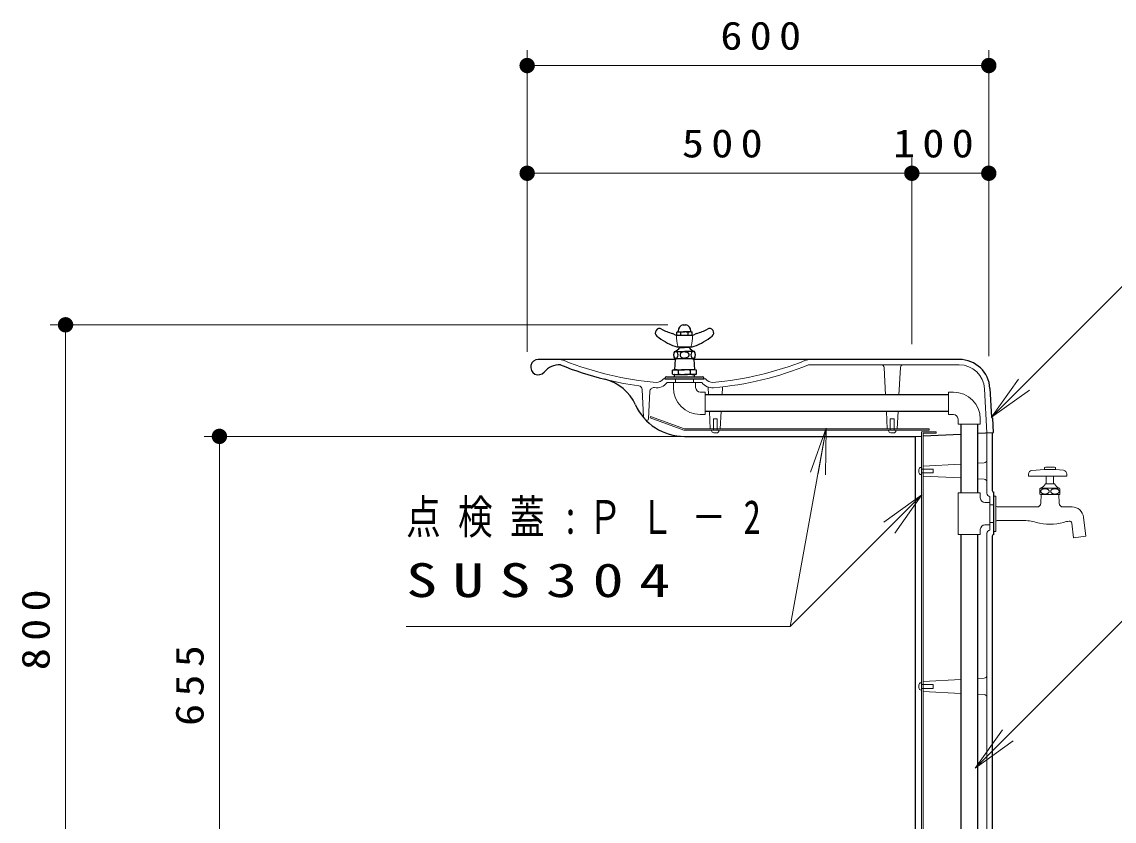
# Model space of a CAD drawing. Units: millimetres on the paper, scale 1:20. Extents: x -365 to 12, y -89 to 257.
# Drawn here: x -141.9 to -70.9, y 108.3 to 160.3 of the extents above; entities that cross this region are included whole.
import ezdxf

# ---------------------------------------------------------------- set-up
doc = ezdxf.new("R2010")
doc.units = ezdxf.units.MM
doc.linetypes.add('USER1', pattern=[4.5, 2.5, -2])
doc.layers.add('LY_1', color=7, linetype='Continuous', lineweight=25)
doc.styles.add('ＭＳ ゴシック', font='')
doc.styles.get('ＭＳ ゴシック').set_extended_font_data('MS Gothic')

# ---------------------------------------------------------------- blocks, each defined once
blk = doc.blocks.new('filled_dot')
at = {"color": 0, "linetype": 'Continuous', "lineweight": -2, "const_width": 1.25}
blk.add_lwpolyline([(-0.625, 0, 1), (0.625, 0, 1)], format="xyb", close=True, dxfattribs=at)

msp = doc.modelspace()

# ---------------------------------------------------------------- linework, layer by layer
at = {"layer": 'LY_1', "lineweight": 13}
for p, q in [((-109.045, 138.824), (-109.045, 158.424)), ((-79.045, 138.531), (-79.045, 158.424)), ((-109.045, 157.424), (-79.045, 157.424)), ((-84.045, 139.324), (-84.045, 151.424)), ((-109.045, 150.424), (-84.045, 150.424)), ((-84.045, 150.424), (-79.045, 150.424)), ((-99.908, 140.575), (-140.045, 140.575)), ((-139.045, 100.574), (-139.045, 140.575)), ((-80.967, 137.974), (-90.752, 137.974)), ((-85.854, 137.809), (-85.76, 136.004)), ((-84.787, 137.809), (-84.881, 136.004)), ((-97.445, 137.074), (-100.195, 137.074)), ((-99.395, 137.074), (-99.395, 136.824)), ((-98.245, 137.074), (-98.245, 136.824)), ((-78.872, 134.569), (-77.104, 137.044)), ((-101.481, 134.583), (-101.575, 136.37)), ((-97.69, 136.824), (-99.95, 136.824)), ((-97.287, 136.526), (-97.26, 136.017)), ((-96.353, 136.54), (-96.381, 136.004)), ((-79.319, 136.411), (-79.17, 133.56)), ((-78.872, 134.569), (-76.751, 136.69)), ((-76.397, 136.337), (-78.872, 134.569)), ((-101.071, 136.257), (-101.166, 134.457)), ((-97.203, 134.932), (-97.145, 133.824)), ((-96.437, 134.932), (-96.495, 133.824)), ((-85.703, 134.932), (-85.645, 133.824)), ((-84.937, 134.932), (-84.995, 133.824)), ((-101.02, 134.625), (-101.055, 134.531)), ((-101.055, 134.531), (-98.871, 133.736)), ((-101.02, 134.625), (-98.82, 133.824)), ((-82.92, 133.824), (-98.82, 133.824)), ((-82.92, 133.724), (-98.803, 133.724)), ((-97.058, 133.704), (-97.058, 133.724)), ((-96.908, 133.554), (-96.733, 133.554)), ((-96.583, 133.704), (-96.583, 133.724)), ((-89.606, 133.863), (-91.945, 120.962)), ((-90.633, 131), (-89.606, 133.863)), ((-89.606, 133.863), (-90.141, 130.911)), ((-89.606, 133.863), (-89.649, 130.822)), ((-85.558, 133.704), (-85.558, 133.724)), ((-85.408, 133.554), (-85.233, 133.554)), ((-85.083, 133.704), (-85.083, 133.724)), ((-82.47, 133.624), (-83.42, 133.624)), ((-83.42, 133.624), (-83.42, 101.224)), ((-83.32, 133.524), (-83.32, 101.224)), ((-82.47, 133.524), (-83.32, 133.524)), ((-82.92, 133.824), (-82.92, 133.724)), ((-82.47, 133.624), (-82.47, 133.524)), ((-79.17, 133.56), (-79.17, 129.624)), ((-84.795, 133.324), (-130.045, 133.324)), ((-129.045, 100.574), (-129.045, 133.324)), ((-80.863, 131.528), (-83.32, 131.399)), ((-79.336, 131.608), (-79.778, 131.585)), ((-83.59, 131.162), (-83.59, 130.987)), ((-83.44, 131.312), (-83.42, 131.312)), ((-83.44, 130.837), (-83.42, 130.837)), ((-80.863, 130.621), (-83.32, 130.749)), ((-76.47, 130.867), (-76.47, 130.749)), ((-73.97, 130.749), (-76.47, 130.749)), ((-75.42, 131.174), (-76.238, 131.116)), ((-75.37, 131.324), (-75.42, 131.296)), ((-75.42, 131.296), (-75.42, 131.174)), ((-74.72, 131.174), (-75.42, 131.174)), ((-74.77, 131.324), (-75.37, 131.324)), ((-75.308, 130.749), (-75.308, 130.249)), ((-74.833, 130.749), (-74.833, 130.249)), ((-74.77, 131.324), (-74.72, 131.296)), ((-74.72, 131.296), (-74.72, 131.174)), ((-74.72, 131.175), (-74.195, 131.122)), ((-73.97, 130.873), (-73.97, 130.749)), ((-79.336, 130.541), (-79.778, 130.564)), ((-75.72, 129.924), (-75.695, 129.949)), ((-75.72, 129.924), (-75.72, 129.574)), ((-74.445, 129.949), (-75.695, 129.949)), ((-74.77, 130.249), (-75.37, 130.249)), ((-74.445, 129.949), (-74.42, 129.924)), ((-74.42, 129.924), (-74.42, 129.574)), ((-85.864, 127.75), (-83.389, 129.518)), ((-83.389, 129.518), (-85.51, 127.397)), ((-83.389, 129.518), (-85.157, 127.043)), ((-78.97, 127.224), (-78.97, 129.424)), ((-78.72, 129.449), (-78.72, 127.149)), ((-78.595, 129.449), (-78.72, 129.449)), ((-78.595, 129.449), (-78.595, 127.149)), ((-75.695, 129.549), (-75.72, 129.574)), ((-74.445, 129.549), (-75.695, 129.549)), ((-75.67, 128.978), (-75.651, 129.549)), ((-74.47, 128.978), (-74.49, 129.549)), ((-74.42, 129.574), (-74.445, 129.549)), ((-78.72, 128.874), (-78.97, 128.874)), ((-75.92, 128.737), (-78.495, 128.737)), ((-73.635, 128.737), (-74.22, 128.737)), ((-76.856, 127.862), (-78.495, 127.862)), ((-72.737, 126.832), (-72.89, 128.078)), ((-78.72, 127.724), (-78.97, 127.724)), ((-78.595, 127.149), (-78.72, 127.149)), ((-73.531, 126.734), (-73.648, 127.688)), ((-79.17, 127.024), (-79.17, 100.974)), ((-72.737, 126.832), (-73.531, 126.734)), ((-83.59, 117.162), (-83.59, 116.987)), ((-83.44, 117.312), (-83.42, 117.312)), ((-80.863, 117.528), (-83.32, 117.399)), ((-79.336, 117.608), (-79.778, 117.585)), ((-83.44, 116.837), (-83.42, 116.837)), ((-80.863, 116.621), (-83.32, 116.749)), ((-79.336, 116.541), (-79.778, 116.564))]:
    msp.add_line(p, q, dxfattribs=at)
at = {"layer": 'LY_1'}
for p, q in [((-98.908, 140.575), (-98.733, 140.575)), ((-99.345, 139.909), (-98.295, 139.909)), ((-99.245, 140.109), (-99.311, 140.092)), ((-99.311, 139.909), (-99.311, 140.092)), ((-99.245, 140.109), (-98.82, 140.109)), ((-99.245, 140.109), (-99.238, 140.109)), ((-99.238, 140.109), (-99.238, 140.167)), ((-99.066, 139.909), (-99.066, 140.092)), ((-98.395, 140.109), (-98.82, 140.109)), ((-98.575, 139.909), (-98.575, 140.092)), ((-98.403, 140.109), (-98.403, 140.167)), ((-98.395, 140.109), (-98.403, 140.109)), ((-98.395, 140.109), (-98.33, 140.092)), ((-98.33, 139.909), (-98.33, 140.092)), ((-99.47, 138.843), (-98.82, 138.843)), ((-99.195, 139.134), (-98.446, 139.134)), ((-99.12, 139.093), (-98.82, 139.093)), ((-99.058, 139.093), (-99.058, 139.134)), ((-98.52, 139.093), (-98.82, 139.093)), ((-98.17, 138.843), (-98.82, 138.843)), ((-98.583, 139.093), (-98.583, 139.134)), ((-107.77, 138.324), (-108.32, 138.324)), ((-99.353, 138.324), (-108.32, 138.324)), ((-99.47, 138.393), (-98.17, 138.393)), ((-99.42, 138.349), (-99.47, 137.649)), ((-99.42, 138.349), (-99.42, 138.393)), ((-80.967, 138.324), (-98.288, 138.324)), ((-98.22, 138.349), (-98.22, 138.393)), ((-98.22, 138.349), (-98.17, 137.649)), ((-100.07, 137.074), (-100.07, 137.124)), ((-100.07, 137.074), (-97.57, 137.074)), ((-99.995, 137.199), (-97.645, 137.199)), ((-99.6, 137.621), (-99.495, 137.649)), ((-99.6, 137.377), (-99.6, 137.621)), ((-99.6, 137.377), (-99.495, 137.349)), ((-99.495, 137.649), (-98.82, 137.649)), ((-99.47, 137.649), (-99.495, 137.649)), ((-99.495, 137.349), (-98.82, 137.349)), ((-99.47, 137.349), (-99.495, 137.349)), ((-99.47, 137.199), (-99.47, 137.349)), ((-99.21, 137.377), (-99.21, 137.621)), ((-98.145, 137.649), (-98.82, 137.649)), ((-98.145, 137.349), (-98.82, 137.349)), ((-98.431, 137.377), (-98.431, 137.621)), ((-98.17, 137.199), (-98.17, 137.349)), ((-98.041, 137.621), (-98.145, 137.649)), ((-98.041, 137.377), (-98.145, 137.349)), ((-98.041, 137.377), (-98.041, 137.621)), ((-97.57, 137.074), (-97.57, 137.124)), ((-78.97, 136.429), (-78.872, 134.569)), ((-78.872, 134.569), (-78.793, 134.498)), ((-78.745, 133.582), (-78.793, 134.498)), ((-83.32, 133.35), (-80.863, 133.474)), ((-79.778, 133.53), (-78.745, 133.582)), ((-78.82, 133.578), (-78.82, 129.799)), ((-98.82, 133.324), (-83.82, 133.324)), ((-83.82, 133.324), (-83.42, 133.345)), ((-83.82, 133.324), (-83.82, 90.899)), ((-78.72, 126.949), (-78.72, 129.699)), ((-78.82, 126.849), (-78.82, 90.824))]:
    msp.add_line(p, q, dxfattribs=at)
at = {"layer": 'LY_1', "color": 4, "lineweight": 13}
for p, q in [((-98.095, 136.824), (-99.545, 136.824)), ((-99.545, 136.824), (-99.545, 136.499)), ((-98.095, 136.824), (-98.095, 136.499)), ((-97.47, 136.199), (-97.795, 136.199)), ((-97.47, 136.199), (-97.47, 134.749)), ((-81.67, 136.199), (-81.345, 136.199)), ((-81.67, 134.749), (-81.67, 136.199)), ((-97.47, 134.749), (-97.795, 134.749)), ((-81.67, 134.749), (-81.345, 134.749)), ((-81.045, 134.124), (-81.045, 134.449)), ((-79.595, 134.124), (-79.595, 134.449)), ((-81.045, 134.124), (-79.595, 134.124)), ((-79.595, 129.649), (-81.045, 129.649)), ((-81.045, 129.649), (-81.045, 126.949)), ((-79.595, 129.649), (-79.595, 129.324)), ((-78.97, 129.024), (-79.295, 129.024)), ((-78.97, 129.024), (-78.97, 127.574)), ((-79.595, 126.949), (-79.595, 127.274)), ((-78.97, 127.574), (-79.295, 127.574)), ((-79.595, 126.949), (-81.045, 126.949))]:
    msp.add_line(p, q, dxfattribs=at)
at = {"layer": 'LY_1', "color": 4}
for p, q in [((-81.67, 136.017), (-97.47, 136.017)), ((-81.67, 134.932), (-97.47, 134.932)), ((-80.863, 134.124), (-80.863, 129.649)), ((-79.778, 134.124), (-79.778, 129.649)), ((-80.863, 126.949), (-80.863, 81.899)), ((-79.778, 126.949), (-79.778, 81.899))]:
    msp.add_line(p, q, dxfattribs=at)
at = {"layer": 'LY_1', "linetype": 'USER1', "lineweight": 13}
for p, q in [((-96.945, 133.724), (-96.945, 134.474)), ((-96.945, 134.474), (-96.695, 134.474)), ((-96.695, 133.724), (-96.695, 134.474)), ((-85.445, 133.724), (-85.445, 134.474)), ((-85.445, 134.474), (-85.195, 134.474)), ((-85.195, 133.724), (-85.195, 134.474)), ((-83.42, 131.199), (-82.67, 131.199)), ((-83.42, 130.949), (-82.67, 130.949)), ((-82.67, 131.199), (-82.67, 130.949)), ((-83.42, 117.199), (-82.67, 117.199)), ((-82.67, 117.199), (-82.67, 116.949)), ((-83.42, 116.949), (-82.67, 116.949))]:
    msp.add_line(p, q, dxfattribs=at)
at = {"layer": 'LY_1', "color": 2, "lineweight": 13}
for p, q in [((-79.93, 111.768), (-78.162, 114.243)), ((-79.93, 111.768), (-77.808, 113.89)), ((-77.455, 113.536), (-79.93, 111.768))]:
    msp.add_line(p, q, dxfattribs=at)
at = {"layer": 'LY_1', "lineweight": 13}
for points in [[(-78.872, 134.569), (-63.909, 149.532), (-18.799, 149.532)], [(-83.389, 129.518), (-91.945, 120.962), (-116.913, 120.962)]]:
    msp.add_lwpolyline(points, dxfattribs=at)
at = {"layer": 'LY_1'}
for points in [[(-98.82, 138.83), (-98.858, 138.828), (-98.896, 138.823), (-98.932, 138.814), (-98.966, 138.802), (-98.998, 138.786), (-99.027, 138.768), (-99.052, 138.747), (-99.073, 138.724), (-99.09, 138.699), (-99.102, 138.673), (-99.11, 138.646), (-99.112, 138.618), (-99.11, 138.591), (-99.102, 138.563), (-99.09, 138.537), (-99.073, 138.512), (-99.052, 138.489), (-99.027, 138.468), (-98.998, 138.45), (-98.966, 138.435), (-98.932, 138.422), (-98.896, 138.413), (-98.858, 138.408), (-98.82, 138.406)], [(-98.82, 138.83), (-98.782, 138.828), (-98.745, 138.823), (-98.709, 138.814), (-98.674, 138.802), (-98.643, 138.786), (-98.614, 138.768), (-98.589, 138.747), (-98.568, 138.724), (-98.551, 138.699), (-98.538, 138.673), (-98.531, 138.646), (-98.529, 138.618), (-98.531, 138.591), (-98.538, 138.563), (-98.551, 138.537), (-98.568, 138.512), (-98.589, 138.489), (-98.614, 138.468), (-98.643, 138.45), (-98.674, 138.435), (-98.709, 138.422), (-98.745, 138.413), (-98.782, 138.408), (-98.82, 138.406)]]:
    msp.add_lwpolyline(points, dxfattribs=at)
at = {"layer": 'LY_1', "lineweight": 13}
for points in [[(-75.12, 129.749), (-75.121, 129.765), (-75.124, 129.78), (-75.13, 129.795), (-75.137, 129.809), (-75.146, 129.823), (-75.157, 129.837), (-75.17, 129.85), (-75.185, 129.862), (-75.201, 129.873), (-75.219, 129.883), (-75.238, 129.893), (-75.258, 129.901), (-75.279, 129.908), (-75.301, 129.914), (-75.324, 129.918), (-75.348, 129.922), (-75.371, 129.924), (-75.395, 129.924), (-75.419, 129.924), (-75.443, 129.922), (-75.466, 129.918), (-75.489, 129.914), (-75.512, 129.908), (-75.533, 129.901), (-75.553, 129.893), (-75.572, 129.883), (-75.59, 129.873), (-75.606, 129.862), (-75.621, 129.85), (-75.633, 129.837), (-75.645, 129.823), (-75.654, 129.809), (-75.661, 129.795), (-75.666, 129.78), (-75.669, 129.765), (-75.67, 129.749), (-75.669, 129.734), (-75.666, 129.719), (-75.661, 129.704), (-75.654, 129.69), (-75.645, 129.675), (-75.633, 129.662), (-75.621, 129.649), (-75.606, 129.637), (-75.59, 129.626), (-75.572, 129.615), (-75.553, 129.606), (-75.533, 129.598), (-75.512, 129.591), (-75.489, 129.585), (-75.466, 129.58), (-75.443, 129.577), (-75.419, 129.575), (-75.395, 129.574), (-75.371, 129.575), (-75.348, 129.577), (-75.324, 129.58), (-75.301, 129.585), (-75.279, 129.591), (-75.258, 129.598), (-75.238, 129.606), (-75.219, 129.615), (-75.201, 129.626), (-75.185, 129.637), (-75.17, 129.649), (-75.157, 129.662), (-75.146, 129.675), (-75.137, 129.69), (-75.13, 129.704), (-75.124, 129.719), (-75.121, 129.734)], [(-75.02, 129.749), (-75.019, 129.734), (-75.016, 129.719), (-75.011, 129.704), (-75.004, 129.69), (-74.995, 129.675), (-74.983, 129.662), (-74.971, 129.649), (-74.956, 129.637), (-74.94, 129.626), (-74.922, 129.615), (-74.903, 129.606), (-74.883, 129.598), (-74.862, 129.591), (-74.839, 129.585), (-74.816, 129.58), (-74.793, 129.577), (-74.769, 129.575), (-74.745, 129.574), (-74.721, 129.575), (-74.698, 129.577), (-74.674, 129.58), (-74.651, 129.585), (-74.629, 129.591), (-74.608, 129.598), (-74.588, 129.606), (-74.569, 129.615), (-74.551, 129.626), (-74.535, 129.637), (-74.52, 129.649), (-74.507, 129.662), (-74.496, 129.675), (-74.487, 129.69), (-74.48, 129.704), (-74.474, 129.719), (-74.471, 129.734), (-74.47, 129.749), (-74.471, 129.765), (-74.474, 129.78), (-74.48, 129.795), (-74.487, 129.809), (-74.496, 129.823), (-74.507, 129.837), (-74.52, 129.85), (-74.535, 129.862), (-74.551, 129.873), (-74.569, 129.883), (-74.588, 129.893), (-74.608, 129.901), (-74.629, 129.908), (-74.651, 129.914), (-74.674, 129.918), (-74.698, 129.922), (-74.721, 129.924), (-74.745, 129.924), (-74.769, 129.924), (-74.793, 129.922), (-74.816, 129.918), (-74.839, 129.914), (-74.862, 129.908), (-74.883, 129.901), (-74.903, 129.893), (-74.922, 129.883), (-74.94, 129.873), (-74.956, 129.862), (-74.971, 129.85), (-74.983, 129.837), (-74.995, 129.823), (-75.004, 129.809), (-75.011, 129.795), (-75.016, 129.78), (-75.019, 129.765)]]:
    msp.add_lwpolyline(points, close=True, dxfattribs=at)
at = {"layer": 'LY_1', "color": 2, "lineweight": 13}
msp.add_lwpolyline([(-79.93, 111.768), (-63.944, 127.754), (-21.772, 127.754)], dxfattribs=at)
at = {"layer": 'LY_1'}
for centre, radius, start, end in [((-98.82, 140.167), 0.417, 102.09779, 180), ((-98.82, 140.167), 0.417, 0, 77.90221), ((-100.445, 140.059), 0.275, 60.98572, 230.5887), ((-98.08, 142.937), 4, 230.5887, 249.94673), ((-98.857, 142.923), 3, 240.98572, 255.58543), ((-99.666, 139.776), 0.25, 50.12203, 75.58543), ((-99.345, 140.159), 0.25, 230.12203, 270), ((-99.188, 139.673), 0.436, 73.65711, 106.34289), ((-98.82, 138.392), 1.718, 90, 98.21321), ((-98.82, 138.392), 1.718, 81.78679, 90), ((-98.452, 139.673), 0.436, 73.65711, 106.34289), ((-98.295, 140.159), 0.25, 270, 309.87797), ((-99.56, 142.937), 4, 290.05327, 309.4113), ((-97.975, 139.776), 0.25, 104.41457, 129.87797), ((-98.784, 142.923), 3, 284.41457, 299.01428), ((-97.195, 140.059), 0.275, 309.4113, 119.01428), ((-99.195, 139.884), 0.75, 249.94673, 270), ((-98.446, 139.884), 0.75, 270, 290.05327), ((-99.097, 138.618), 0.436, 148.95178, 211.04822), ((-99.229, 138.618), 0.3, 149.43181, 210.56819), ((-99.383, 138.709), 0.121, 30.56819, 149.43181), ((-99.383, 138.527), 0.121, 210.56819, 329.43181), ((-99.683, 139.51), 0.7, 287.64555, 323.42981), ((-99.537, 138.618), 0.3, 329.43181, 30.56819), ((-97.958, 139.51), 0.7, 216.57019, 252.35445), ((-98.103, 138.618), 0.3, 149.43181, 210.56819), ((-98.257, 138.709), 0.121, 30.56819, 149.43181), ((-98.257, 138.527), 0.121, 210.56819, 329.43181), ((-98.544, 138.618), 0.436, 328.95178, 31.04822), ((-98.411, 138.618), 0.3, 329.43181, 30.56819), ((-108.32, 137.824), 0.5, 89.99998, 320.53792), ((-106.94, 136.684), 1.29, 87.59698, 140.47861), ((-98.82, 157.833), 21.435, 247.88751, 255.99735), ((-80.967, 136.324), 2, 3, 90), ((-104.733, 134.124), 3, 24.54853, 75.99735), ((-99.995, 137.124), 0.075, 90, 180), ((-99.405, 136.957), 0.693, 73.65711, 106.34289), ((-99.405, 138.042), 0.693, 253.65711, 286.34289), ((-98.82, 134.921), 2.728, 90, 98.21321), ((-98.82, 140.077), 2.728, 261.78679, 270), ((-98.82, 134.921), 2.728, 81.78679, 90), ((-98.82, 140.077), 2.728, 270, 278.21321), ((-98.236, 136.957), 0.693, 73.65711, 106.34289), ((-98.236, 138.042), 0.693, 253.65711, 286.34289), ((-97.645, 137.124), 0.075, 0, 90), ((-98.82, 136.824), 3.5, 204.54853, 270), ((-78.72, 129.799), 0.1, 180, 270), ((-78.72, 126.849), 0.1, 90, 180)]:
    msp.add_arc(centre, radius, start, end, dxfattribs=at)
at = {"layer": 'LY_1', "lineweight": 13}
for centre, radius, start, end in [((-96.378, 139.925), 2.968, 181.25418, 194.27399), ((-101.263, 139.925), 2.968, 345.72601, 358.74582), ((-107.015, 137.324), 1, 68.21929, 89.99998), ((-98.82, 157.833), 21.085, 248.21938, 264.96565), ((-98.82, 157.833), 21.085, 275.03433, 291.7806), ((-98.82, 157.833), 21.435, 275.05782, 292.1125), ((-90.626, 137.324), 1, 89.99998, 111.78073), ((-86.029, 137.799), 0.175, 3, 90), ((-84.612, 137.799), 0.175, 90, 177), ((-80.967, 136.324), 1.65, 3, 90), ((-98.82, 157.833), 21.435, 255.99735, 262.03609), ((-100.627, 137.327), 0.5, 264.9656, 329.62984), ((-97.014, 137.327), 0.5, 210.37014, 275.03439), ((-101.825, 136.357), 0.25, 3, 82.03608), ((-100.822, 136.244), 0.25, 80.22895, 177), ((-100.635, 137.328), 0.85, 260.22895, 323.67259), ((-97.006, 137.328), 0.85, 216.32741, 275.05775), ((-101.382, 134.588), 0.1, 183, 221.12134), ((-101.266, 134.462), 0.1, 224.01003, 357), ((-98.803, 133.924), 0.2, 250, 270), ((-96.908, 133.704), 0.15, 179.99999, 269.99997), ((-96.733, 133.704), 0.15, 269.99999, 0.00001), ((-85.408, 133.704), 0.15, 179.99999, 269.99997), ((-85.233, 133.704), 0.15, 269.99999, 0.00001), ((-79.345, 131.783), 0.175, 273, 0), ((-83.44, 131.162), 0.15, 89.99999, 179.99997), ((-83.44, 130.987), 0.15, 179.99999, 270.00001), ((-76.22, 130.867), 0.25, 94.08553, 179.99996), ((-74.22, 130.873), 0.25, 0, 84.28925), ((-79.345, 130.366), 0.175, 0, 87), ((-75.85, 130.443), 0.517, 287.37864, 338.04014), ((-74.291, 130.443), 0.517, 201.95986, 252.62135), ((-78.97, 129.624), 0.2, 180, 270), ((-78.495, 128.837), 0.1, 179.99996, 269.99995), ((-75.92, 128.987), 0.25, 269.99996, 357.99997), ((-74.22, 128.987), 0.25, 182, 269.99996), ((-73.635, 127.987), 0.75, 6.99999, 89.99998), ((-78.495, 127.762), 0.1, 89.99998, 179.99996), ((-76.856, 124.612), 3.25, 74.05758, 89.99998), ((-73.285, 124.612), 3.25, 99.50885, 105.94234), ((-73.797, 127.669), 0.15, 6.99982, 99.50895), ((-78.97, 127.024), 0.2, 90, 180), ((-75.07, 130.862), 3.25, 254.05759, 285.94236), ((-83.44, 117.162), 0.15, 89.99999, 179.99997), ((-79.345, 117.783), 0.175, 273, 0), ((-83.44, 116.987), 0.15, 179.99999, 270.00001), ((-79.345, 116.366), 0.175, 0, 87)]:
    msp.add_arc(centre, radius, start, end, dxfattribs=at)
at = {"layer": 'LY_1', "color": 4, "lineweight": 13}
for centre, radius, start, end in [((-97.795, 136.499), 1.75, 180, 270), ((-97.795, 136.499), 0.3, 180, 270), ((-81.345, 134.449), 1.75, 0, 90), ((-81.345, 134.449), 0.3, 0, 90), ((-79.295, 129.324), 0.3, 180, 270), ((-79.295, 127.274), 0.3, 90, 180)]:
    msp.add_arc(centre, radius, start, end, dxfattribs=at)

# ---------------------------------------------------------------- block references
at = {"layer": 'LY_1', "lineweight": 13, "xscale": 0.4, "yscale": 0.4}
for p in [(-109.045, 157.424), (-109.045, 150.424)]:
    msp.add_blockref('filled_dot', p, dxfattribs=at)
for p, rotation in [((-79.045, 157.424), 180), ((-84.045, 150.424), 180), ((-79.045, 150.424), 180), ((-139.045, 140.575), 270), ((-129.045, 133.324), 270)]:
    msp.add_blockref('filled_dot', p, dxfattribs=dict(at, rotation=rotation))

# ---------------------------------------------------------------- texts
at = {"layer": 'LY_1', "style": 'ＭＳ ゴシック'}
for s, insert, char_height, attachment_point in [('\\T1.33;\\W1.15;600', (-93.629, 158.424), 1.833, 8), ('\\T1.33;\\W1.15;500', (-96.129, 151.424), 1.833, 8), ('\\T1.33;\\W1.15;100', (-82.411, 151.424), 1.833, 8), ('\\T1.5;\\W0.75;点検蓋:ＰＬ－2', (-116.913, 127.962), 2.199, 4), ('\\T1.5;\\W1.35;SUS304', (-116.913, 123.962), 2.199, 4)]:
    msp.add_mtext(s, dxfattribs=dict(at, insert=insert, char_height=char_height, attachment_point=attachment_point))
at = {"layer": 'LY_1', "char_height": 1.833, "attachment_point": 8, "rotation": 90, "style": 'ＭＳ ゴシック'}
for s, insert in [('\\T1.33;\\W1.15;800', (-140.045, 120.991)), ('\\T1.33;\\W1.15;655', (-130.045, 117.366))]:
    msp.add_mtext(s, dxfattribs=dict(at, insert=insert))

doc.saveas('drawing.dxf')
